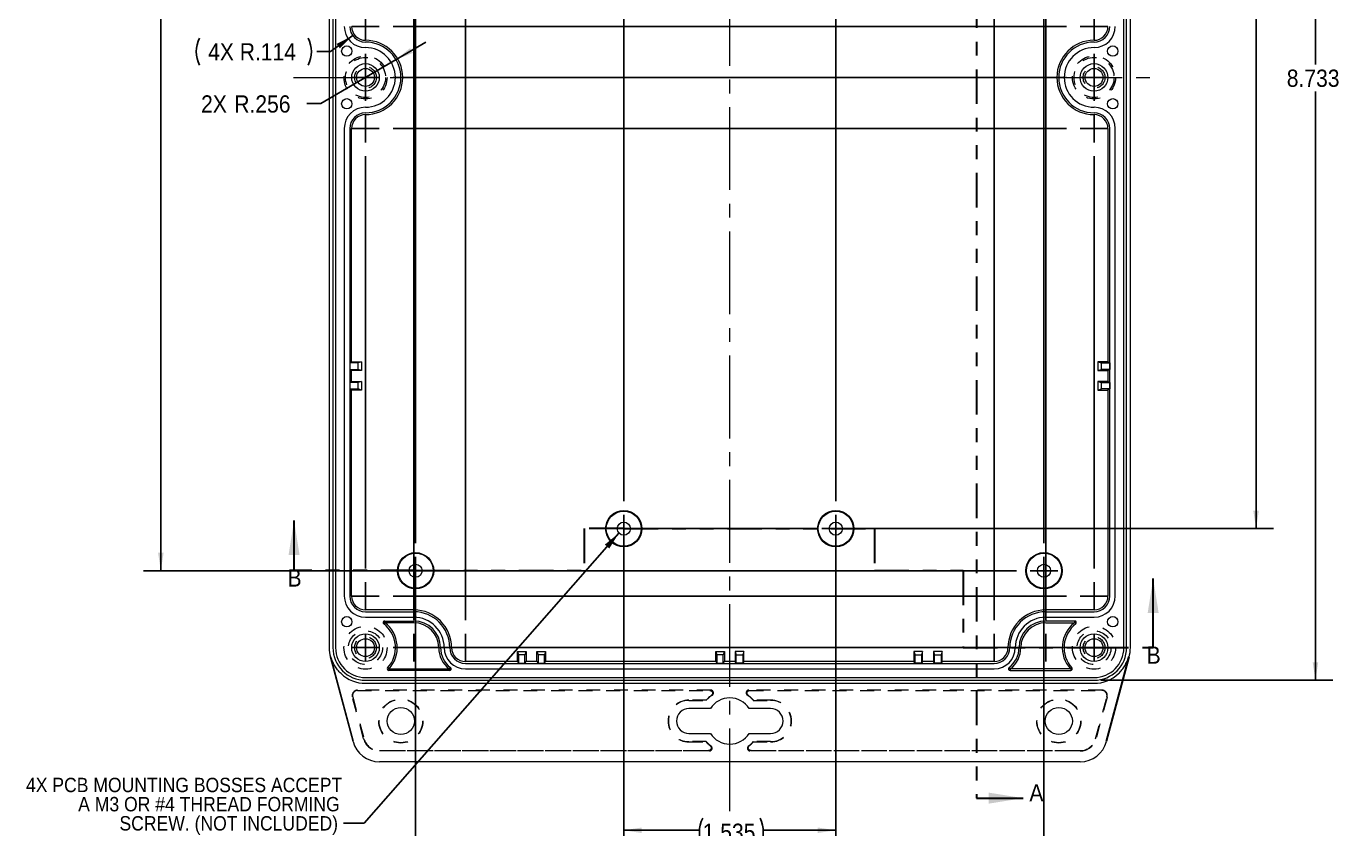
# Model space of a CAD drawing. Header units: inches. Extents: x 0.3 to 33.9, y 0.2 to 21.7.
# Drawn here: x 7.96 to 17.51, y 7.4 to 13.21 of the extents above; entities that cross this region are included whole.
import ezdxf

# ---------------------------------------------------------------- set-up
doc = ezdxf.new("R2010")
doc.units = ezdxf.units.IN
doc.header["$MEASUREMENT"] = 0
for name, pattern in [('SLD-Center', [0.75, 0.6, -0.05, 0.05, -0.05]), ('SLD-Dashed', [0.075, 0.05, -0.025]), ('SLD-Phantom', [0.5, 0.25, -0.05, 0.05, -0.05, 0.05, -0.05]), ('SLD-Solid', [0])]:
    doc.linetypes.add(name, pattern=pattern)
doc.layers.add('SLD-0', color=7, linetype='SLD-Solid')
doc.styles.add('SLDTEXTSTYLE1', font='GOTHIC.TTF', dxfattribs={"width": 0.913})
doc.styles.get("Standard").update_dxf_attribs({"font": 'GOTHIC.TTF'})
doc.dimstyles.new('SLDDIMSTYLE1', dxfattribs={"dimtxt": 0.125, "dimasz": 0.13, "dimexe": 0, "dimexo": 0.0625, "dimgap": 0.03125, "dimtad": 0, "dimtih": 1, "dimtoh": 1, "dimdec": 3, "dimrnd": 1e-09, "dimzin": 12, "dimdsep": 46, "dimtxsty": 'SLDTEXTSTYLE1', "dimsah": 1, "dimcen": 0.09, "dimadec": 0, "dimazin": 3, "dimtfac": 1, "dimtdec": 3, "dimtofl": 0, "dimtmove": 0, "dimatfit": 3, "dimfxl": 0, "dimfrac": 2, "dimtolj": 1, "dimtzin": 12, "dimarcsym": 0})
doc.dimstyles.new('SLDDIMSTYLE2', dxfattribs={"dimtxt": 0.125, "dimasz": 0.13, "dimexe": 0, "dimexo": 0.0625, "dimgap": 0.03125, "dimtad": 0, "dimtih": 1, "dimtoh": 1, "dimdec": 3, "dimrnd": 1e-09, "dimzin": 12, "dimdsep": 46, "dimtxsty": 'SLDTEXTSTYLE1', "dimsah": 1, "dimcen": 0, "dimadec": 0, "dimazin": 3, "dimtfac": 1, "dimtdec": 3, "dimtofl": 0, "dimtmove": 0, "dimatfit": 3, "dimfxl": 0, "dimfrac": 2, "dimtolj": 1, "dimtzin": 12, "dimarcsym": 0})
doc.dimstyles.new('SLDDIMSTYLE5', dxfattribs={"dimtxt": 0.125, "dimasz": 0.13, "dimexe": 0, "dimexo": 0.0625, "dimgap": 0.03125, "dimtad": 0, "dimtih": 1, "dimtoh": 1, "dimdec": 3, "dimrnd": 1e-09, "dimzin": 12, "dimdsep": 46, "dimtxsty": 'SLDTEXTSTYLE1', "dimsah": 1, "dimcen": 0, "dimadec": 0, "dimazin": 3, "dimtfac": 1, "dimtdec": 3, "dimtofl": 0, "dimtmove": 1, "dimatfit": 3, "dimfxl": 0, "dimfrac": 2, "dimtolj": 1, "dimtzin": 12, "dimarcsym": 0})
doc.dimstyles.new('SLDDIMSTYLE8', dxfattribs={"dimtxt": 0.125, "dimasz": 0.13, "dimexe": 0, "dimexo": 0.0625, "dimgap": 0.03125, "dimtad": 0, "dimtih": 1, "dimtoh": 1, "dimdec": 3, "dimrnd": 1e-09, "dimzin": 4, "dimdsep": 46, "dimtxsty": 'SLDTEXTSTYLE1', "dimsah": 1, "dimcen": 0.09, "dimadec": 0, "dimazin": 1, "dimtfac": 1, "dimtdec": 3, "dimtofl": 0, "dimtmove": 0, "dimatfit": 3, "dimfxl": 0, "dimfrac": 2, "dimtolj": 1, "dimtzin": 12, "dimarcsym": 0})
doc.dimstyles.new('SLDDIMSTYLE9', dxfattribs={"dimtxt": 0, "dimasz": 0.13, "dimexe": 0, "dimexo": 0.0625, "dimgap": 0, "dimtad": 0, "dimtih": 1, "dimtoh": 1, "dimdec": 0, "dimrnd": 1e-09, "dimzin": 0, "dimdsep": 46, "dimtxsty": 'Standard', "dimsah": 1, "dimcen": 0.09, "dimadec": 0, "dimazin": 0, "dimtfac": 0.13, "dimtdec": 0, "dimtofl": 0, "dimtmove": 0, "dimatfit": 3, "dimfxl": 0, "dimfrac": 2, "dimtolj": 1, "dimtzin": 0, "dimarcsym": 0})

# ---------------------------------------------------------------- blocks, each defined once
blk = doc.blocks.new('*D12')
at = {"layer": 'SLD-0'}
for p, q in [((15.7365, 17.2114), (17.4145, 17.2114)), ((17.2895, 17.2114), (17.2895, 12.9393)), ((17.2895, 8.4784), (17.2895, 12.7423)), ((15.7365, 8.4784), (17.4145, 8.4784))]:
    blk.add_line(p, q, dxfattribs=at)
for points in [[(17.2895, 17.2114), (17.2695, 17.0814), (17.3095, 17.0814)], [(17.2895, 8.4784), (17.3095, 8.6084), (17.2695, 8.6084)]]:
    blk.add_solid(points, dxfattribs=at)
at = {"layer": 'SLD-0', "insert": (17.0819, 12.9019), "char_height": 0.125, "attachment_point": 1, "style": 'SLDTEXTSTYLE1'}
blk.add_mtext('8.733', dxfattribs=at)
blk = doc.blocks.new('*D19')
at = {"layer": 'SLD-0'}
for p, q in [((10.3192, 13.148), (10.1591, 13.032)), ((10.1591, 13.032), (10.0591, 13.032))]:
    blk.add_line(p, q, dxfattribs=at)
for centre, start, end in [((9.4066, 13.032), 153.43495, 206.56505), ((9.7996, 13.032), 333.43495, 26.56505)]:
    blk.add_arc(centre, 0.2203, start, end, dxfattribs=at)
blk.add_solid([(10.3192, 13.148), (10.2022, 13.0879), (10.2257, 13.0555)], dxfattribs=at)
at = {"layer": 'SLD-0', "char_height": 0.125, "attachment_point": 1, "style": 'SLDTEXTSTYLE1'}
for s, insert in [('4X R', (9.2721, 13.0931)), ('.114', (9.611, 13.0931))]:
    blk.add_mtext(s, dxfattribs=dict(at, insert=insert))
blk = doc.blocks.new('*D20')
at = {"layer": 'SLD-0'}
for p, q in [((10.6324, 12.9743), (10.8481, 13.1006)), ((10.6324, 12.9743), (10.0873, 12.6551)), ((10.0873, 12.6551), (9.9873, 12.6551))]:
    blk.add_line(p, q, dxfattribs=at)
blk.add_solid([(10.6324, 12.9743), (10.7547, 13.0227), (10.7345, 13.0572)], dxfattribs=at)
at = {"layer": 'SLD-0', "char_height": 0.125, "attachment_point": 1, "style": 'SLDTEXTSTYLE1'}
for s, insert in [('2X ', (9.2211, 12.7155, 0.7249)), ('R.256', (9.4612, 12.7155, 0.7249))]:
    blk.add_mtext(s, dxfattribs=dict(at, insert=insert))
blk = doc.blocks.new('*D28')
at = {"layer": 'SLD-0'}
for p, q in [((12.2815, 9.5264), (12.2815, 7.2667)), ((13.8165, 9.5264), (13.8165, 7.2667)), ((12.2815, 7.3917), (12.8294, 7.3917)), ((13.8165, 7.3917), (13.2919, 7.3917))]:
    blk.add_line(p, q, dxfattribs=at)
for centre, start, end in [((13.0512, 7.379), 153.43495, 206.56505), ((13.07, 7.379), 333.43495, 26.56505)]:
    blk.add_arc(centre, 0.2219, start, end, dxfattribs=at)
for points in [[(12.2815, 7.3917), (12.4115, 7.3717), (12.4115, 7.4117)], [(13.8165, 7.3917), (13.6865, 7.4117), (13.6865, 7.3717)]]:
    blk.add_solid(points, dxfattribs=at)
at = {"layer": 'SLD-0', "insert": (12.8528, 7.4395, -0.6901), "char_height": 0.125, "attachment_point": 1, "style": 'SLDTEXTSTYLE1'}
blk.add_mtext('1.535', dxfattribs=at)
blk = doc.blocks.new('*D29')
at = {"layer": 'SLD-0'}
for p, q in [((13.8665, 16.1134), (16.9847, 16.1134)), ((16.8597, 16.1134), (16.8597, 13.5618)), ((16.8597, 9.5764), (16.8597, 13.3379)), ((13.8665, 9.5764), (16.9847, 9.5764))]:
    blk.add_line(p, q, dxfattribs=at)
for centre, start, end in [((16.8503, 13.4372), 153.43495, 206.56505), ((16.869, 13.4372), 333.43495, 26.56505)]:
    blk.add_arc(centre, 0.2219, start, end, dxfattribs=at)
for points in [[(16.8597, 16.1134), (16.8397, 15.9834), (16.8797, 15.9834)], [(16.8597, 9.5764), (16.8797, 9.7064), (16.8397, 9.7064)]]:
    blk.add_solid(points, dxfattribs=at)
at = {"layer": 'SLD-0', "insert": (16.6519, 13.4976, -0.6901), "char_height": 0.125, "attachment_point": 1, "style": 'SLDTEXTSTYLE1'}
blk.add_mtext('6.537', dxfattribs=at)
blk = doc.blocks.new('*D32')
at = {"layer": 'SLD-0'}
for p, q in [((10.774, 9.2217), (10.774, 7.0305)), ((15.324, 9.2217), (15.324, 7.0305)), ((10.774, 7.1555), (12.8291, 7.1555)), ((15.324, 7.1555), (13.2916, 7.1555))]:
    blk.add_line(p, q, dxfattribs=at)
for centre, start, end in [((13.051, 7.1428), 153.43495, 206.56505), ((13.0697, 7.1428), 333.43495, 26.56505)]:
    blk.add_arc(centre, 0.2219, start, end, dxfattribs=at)
for points in [[(10.774, 7.1555), (10.904, 7.1355), (10.904, 7.1755)], [(15.324, 7.1555), (15.194, 7.1755), (15.194, 7.1355)]]:
    blk.add_solid(points, dxfattribs=at)
at = {"layer": 'SLD-0', "insert": (12.8526, 7.2032, -0.6901), "char_height": 0.125, "attachment_point": 1, "style": 'SLDTEXTSTYLE1'}
blk.add_mtext('4.550', dxfattribs=at)
blk = doc.blocks.new('*D33')
at = {"layer": 'SLD-0'}
for p, q in [((10.724, 16.4182), (8.8046, 16.4182)), ((8.9296, 16.4182), (8.9296, 13.6611)), ((8.9296, 9.2717), (8.9296, 13.4372)), ((10.724, 9.2717), (8.8046, 9.2717))]:
    blk.add_line(p, q, dxfattribs=at)
for centre, start, end in [((8.9202, 13.5365), 153.43495, 206.56505), ((8.939, 13.5365), 333.43495, 26.56505)]:
    blk.add_arc(centre, 0.2219, start, end, dxfattribs=at)
for points in [[(8.9296, 16.4182), (8.9096, 16.2882), (8.9496, 16.2882)], [(8.9296, 9.2717), (8.9496, 9.4017), (8.9096, 9.4017)]]:
    blk.add_solid(points, dxfattribs=at)
at = {"layer": 'SLD-0', "insert": (8.7218, 13.5969, -0.6901), "char_height": 0.125, "attachment_point": 1, "style": 'SLDTEXTSTYLE1'}
blk.add_mtext('7.147', dxfattribs=at)
blk = doc.blocks.new('SW_NOTE_5')
at = {"layer": 'SLD-0', "color": 0, "char_height": 0.104167, "attachment_point": 3, "style": 'SLDTEXTSTYLE1'}
for s, insert in [('4X PCB MOUNTING BOSSES ACCEPT ', (-0.0098, 0.3289)), ('A M3 OR #4 THREAD FORMING ', (-0.0278, 0.19)), ('SCREW. (NOT INCLUDED)', (-0.04, 0.0511))]:
    blk.add_mtext(s, dxfattribs=dict(at, insert=insert))
blk = doc.blocks.new('SW_CENTERMARKSYMBOL_0')
at = {"layer": 'SLD-0', "color": 0}
for p, q in [((0, 0), (0, 0.1)), ((5.275, 0), (5.275, 0.1)), ((0, 0), (-0.1, 0)), ((0, 0), (0, -0.1)), ((0, 0), (0.1, 0)), ((0.2, 0), (5.075, 0)), ((5.275, 0), (5.175, 0)), ((5.275, 0), (5.275, -0.1)), ((5.275, 0), (5.375, 0)), ((1.87, -0.862), (1.87, -0.762)), ((3.405, -0.862), (3.405, -0.762)), ((1.87, -0.862), (1.77, -0.862)), ((1.87, -0.862), (1.87, -0.962)), ((1.87, -0.862), (1.97, -0.862)), ((2.07, -0.862), (3.205, -0.862)), ((3.405, -0.862), (3.305, -0.862)), ((3.405, -0.862), (3.405, -0.962)), ((3.405, -0.862), (3.505, -0.862)), ((1.87, -1.062), (1.87, -7.199)), ((3.405, -1.062), (3.405, -7.199)), ((0, -4.1305), (0, -4.0305)), ((5.275, -4.1305), (5.275, -4.0305)), ((0, -4.1305), (-0.1, -4.1305)), ((0, -4.1305), (0, -4.2305)), ((0, -4.1305), (0.1, -4.1305)), ((0.2, -4.1305), (5.075, -4.1305)), ((5.275, -4.1305), (5.175, -4.1305)), ((5.275, -4.1305), (5.275, -4.2305)), ((5.275, -4.1305), (5.375, -4.1305)), ((1.87, -7.399), (1.87, -7.299)), ((3.405, -7.399), (3.405, -7.299)), ((1.87, -7.399), (1.77, -7.399)), ((1.87, -7.399), (1.87, -7.499)), ((1.87, -7.399), (1.97, -7.399)), ((2.07, -7.399), (3.205, -7.399)), ((3.405, -7.399), (3.305, -7.399)), ((3.405, -7.399), (3.405, -7.499)), ((3.405, -7.399), (3.505, -7.399)), ((0, -8.261), (0, -8.161)), ((5.275, -8.261), (5.275, -8.161)), ((0, -8.261), (-0.1, -8.261)), ((0, -8.261), (0, -8.361)), ((0, -8.261), (0.1, -8.261)), ((0.2, -8.261), (5.075, -8.261)), ((5.275, -8.261), (5.175, -8.261)), ((5.275, -8.261), (5.275, -8.361)), ((5.275, -8.261), (5.375, -8.261))]:
    blk.add_line(p, q, dxfattribs=at)
blk = doc.blocks.new('SW_CENTERMARKSYMBOL_1')
at = {"layer": 'SLD-0', "color": 0}
for p, q in [((0, 0), (0, 0.1)), ((0.35, 0), (0.35, 0.1)), ((0.724, 0), (0.724, 0.1)), ((4.551, 0), (4.551, 0.1)), ((4.925, 0), (4.925, 0.1)), ((5.275, 0), (5.275, 0.1)), ((0, 0), (-0.1, 0)), ((0, 0), (0.1, 0)), ((0, 0), (0, -0.1)), ((0.35, 0), (0.25, 0)), ((0.35, 0), (0.45, 0)), ((0.35, 0), (0.35, -0.1)), ((0.724, 0), (0.624, 0)), ((0.724, 0), (0.824, 0)), ((0.724, 0), (0.724, -0.1)), ((0.924, 0), (4.351, 0)), ((4.551, 0), (4.451, 0)), ((4.551, 0), (4.651, 0)), ((4.551, 0), (4.551, -0.1)), ((4.925, 0), (4.825, 0)), ((4.925, 0), (5.025, 0)), ((4.925, 0), (4.925, -0.1)), ((5.275, 0), (5.175, 0)), ((5.275, 0), (5.375, 0)), ((5.275, 0), (5.275, -0.1)), ((0, -0.374), (0, -0.274)), ((0.35, -0.2), (0.35, -8.061)), ((0.724, -0.2), (0.724, -8.061)), ((4.551, -0.2), (4.551, -8.061)), ((4.925, -0.2), (4.925, -8.061)), ((5.275, -0.374), (5.275, -0.274)), ((0, -0.374), (-0.1, -0.374)), ((0, -0.374), (0.1, -0.374)), ((0, -0.374), (0, -0.474)), ((0.2, -0.374), (5.075, -0.374)), ((5.275, -0.374), (5.175, -0.374)), ((5.275, -0.374), (5.375, -0.374)), ((5.275, -0.374), (5.275, -0.474)), ((0.3625, -0.55725), (0.3625, -0.45725)), ((4.9125, -0.55725), (4.9125, -0.45725)), ((0.3625, -0.55725), (0.2625, -0.55725)), ((0.3625, -0.55725), (0.4625, -0.55725)), ((0.3625, -0.55725), (0.3625, -0.65725)), ((0.5625, -0.55725), (4.7125, -0.55725)), ((4.9125, -0.55725), (4.8125, -0.55725)), ((4.9125, -0.55725), (5.0125, -0.55725)), ((4.9125, -0.55725), (4.9125, -0.65725)), ((0, -0.574), (0, -3.5605)), ((5.275, -0.574), (5.275, -3.5605)), ((0.3625, -0.75725), (0.3625, -7.50375)), ((4.9125, -0.75725), (4.9125, -7.50375)), ((0, -3.7605), (0, -3.6605)), ((5.275, -3.7605), (5.275, -3.6605)), ((0, -3.7605), (-0.1, -3.7605)), ((0, -3.7605), (0.1, -3.7605)), ((0, -3.7605), (0, -3.8605)), ((0.2, -3.7605), (5.075, -3.7605)), ((5.275, -3.7605), (5.175, -3.7605)), ((5.275, -3.7605), (5.375, -3.7605)), ((5.275, -3.7605), (5.275, -3.8605)), ((0, -3.9605), (0, -4.3005)), ((5.275, -3.9605), (5.275, -4.3005)), ((0, -4.5005), (0, -4.4005)), ((5.275, -4.5005), (5.275, -4.4005)), ((0, -4.5005), (-0.1, -4.5005)), ((0, -4.5005), (0.1, -4.5005)), ((0, -4.5005), (0, -4.6005)), ((0.2, -4.5005), (5.075, -4.5005)), ((5.275, -4.5005), (5.175, -4.5005)), ((5.275, -4.5005), (5.375, -4.5005)), ((5.275, -4.5005), (5.275, -4.6005)), ((0, -4.7005), (0, -7.687)), ((5.275, -4.7005), (5.275, -7.687)), ((0.3625, -7.70375), (0.3625, -7.60375)), ((4.9125, -7.70375), (4.9125, -7.60375)), ((0.3625, -7.70375), (0.2625, -7.70375)), ((0.3625, -7.70375), (0.4625, -7.70375)), ((0.3625, -7.70375), (0.3625, -7.80375)), ((0.5625, -7.70375), (4.7125, -7.70375)), ((4.9125, -7.70375), (4.8125, -7.70375)), ((4.9125, -7.70375), (5.0125, -7.70375)), ((4.9125, -7.70375), (4.9125, -7.80375)), ((0, -7.887), (0, -7.787)), ((5.275, -7.887), (5.275, -7.787)), ((0, -7.887), (-0.1, -7.887)), ((0, -7.887), (0.1, -7.887)), ((0, -7.887), (0, -7.987)), ((0.2, -7.887), (5.075, -7.887)), ((5.275, -7.887), (5.175, -7.887)), ((5.275, -7.887), (5.375, -7.887)), ((5.275, -7.887), (5.275, -7.987)), ((0, -8.261), (0, -8.161)), ((0.35, -8.261), (0.35, -8.161)), ((0.724, -8.261), (0.724, -8.161)), ((4.551, -8.261), (4.551, -8.161)), ((4.925, -8.261), (4.925, -8.161)), ((5.275, -8.261), (5.275, -8.161)), ((0, -8.261), (-0.1, -8.261)), ((0, -8.261), (0.1, -8.261)), ((0, -8.261), (0, -8.361)), ((0.35, -8.261), (0.25, -8.261)), ((0.35, -8.261), (0.45, -8.261)), ((0.35, -8.261), (0.35, -8.361)), ((0.724, -8.261), (0.624, -8.261)), ((0.724, -8.261), (0.824, -8.261)), ((0.724, -8.261), (0.724, -8.361)), ((0.924, -8.261), (4.351, -8.261)), ((4.551, -8.261), (4.451, -8.261)), ((4.551, -8.261), (4.651, -8.261)), ((4.551, -8.261), (4.551, -8.361)), ((4.925, -8.261), (4.825, -8.261)), ((4.925, -8.261), (5.025, -8.261)), ((4.925, -8.261), (4.925, -8.361)), ((5.275, -8.261), (5.175, -8.261)), ((5.275, -8.261), (5.375, -8.261)), ((5.275, -8.261), (5.275, -8.361))]:
    blk.add_line(p, q, dxfattribs=at)

msp = doc.modelspace()

# ---------------------------------------------------------------- linework, layer by layer
at = {"color": 7, "linetype": 'SLD-Solid', "lineweight": 15}
for p, q in [((10.1487, 16.97541), (10.1487, 8.71441)), ((10.17549, 16.97541), (10.17549, 8.71441)), ((10.19518, 16.97541), (10.19518, 8.71441)), ((15.90281, 8.71441), (15.90281, 16.97541)), ((15.92249, 8.71441), (15.92249, 16.97541)), ((15.94928, 8.71441), (15.94928, 16.97541)), ((10.25749, 12.47491), (10.25749, 9.08841)), ((10.29749, 12.47491), (10.29749, 9.08841)), ((10.3107, 10.7845), (10.3107, 12.47491)), ((15.78728, 12.47491), (15.78728, 10.7845)), ((15.80049, 9.08841), (15.80049, 12.47491)), ((15.84049, 9.08841), (15.84049, 12.47491)), ((10.3107, 10.7845), (10.29842, 10.77665)), ((10.29842, 10.77665), (10.29842, 10.72965)), ((10.35842, 10.77665), (10.29842, 10.77665)), ((10.29842, 10.72965), (10.3107, 10.72179)), ((10.29842, 10.72965), (10.35842, 10.72965)), ((10.3107, 10.7845), (10.38297, 10.7845)), ((10.3107, 10.64302), (10.3107, 10.72179)), ((10.38297, 10.72179), (10.3107, 10.72179)), ((10.38297, 10.7845), (10.35842, 10.77665)), ((10.35842, 10.72965), (10.35842, 10.77665)), ((10.38297, 10.72179), (10.35842, 10.72965)), ((10.38297, 10.7845), (10.38297, 10.72179)), ((15.71501, 10.7845), (15.71501, 10.72179)), ((15.71501, 10.7845), (15.73956, 10.77665)), ((15.78728, 10.7845), (15.71501, 10.7845)), ((15.71501, 10.72179), (15.73956, 10.72965)), ((15.71501, 10.72179), (15.78728, 10.72179)), ((15.73956, 10.72965), (15.73956, 10.77665)), ((15.73956, 10.77665), (15.79956, 10.77665)), ((15.79956, 10.72965), (15.73956, 10.72965)), ((15.78728, 10.7845), (15.79956, 10.77665)), ((15.79956, 10.72965), (15.78728, 10.72179)), ((15.78728, 10.72179), (15.78728, 10.64302)), ((15.79956, 10.77665), (15.79956, 10.72965)), ((10.3107, 10.64302), (10.29842, 10.63516)), ((10.29842, 10.63516), (10.29842, 10.58816)), ((10.35842, 10.63516), (10.29842, 10.63516)), ((10.3107, 10.64302), (10.38297, 10.64302)), ((10.38297, 10.64302), (10.35842, 10.63516)), ((10.35842, 10.58816), (10.35842, 10.63516)), ((10.38297, 10.64302), (10.38297, 10.58031)), ((15.71501, 10.64302), (15.71501, 10.58031)), ((15.71501, 10.64302), (15.73956, 10.63516)), ((15.78728, 10.64302), (15.71501, 10.64302)), ((15.73956, 10.58816), (15.73956, 10.63516)), ((15.73956, 10.63516), (15.79956, 10.63516)), ((15.78728, 10.64302), (15.79956, 10.63516)), ((15.79956, 10.63516), (15.79956, 10.58816)), ((10.29842, 10.58816), (10.3107, 10.58031)), ((10.29842, 10.58816), (10.35842, 10.58816)), ((10.3107, 9.08841), (10.3107, 10.58031)), ((10.38297, 10.58031), (10.3107, 10.58031)), ((10.38297, 10.58031), (10.35842, 10.58816)), ((15.71501, 10.58031), (15.73956, 10.58816)), ((15.71501, 10.58031), (15.78728, 10.58031)), ((15.79956, 10.58816), (15.73956, 10.58816)), ((15.79956, 10.58816), (15.78728, 10.58031)), ((15.78728, 10.58031), (15.78728, 9.08841)), ((10.76149, 8.98761), (10.41149, 8.98761)), ((15.68649, 8.98761), (15.33649, 8.98761)), ((10.41149, 8.97441), (10.76149, 8.97441)), ((10.41149, 8.93441), (10.76149, 8.93441)), ((10.55122, 8.89559), (10.54401, 8.88624)), ((10.55122, 8.89559), (10.55122, 8.90741)), ((10.55122, 8.90741), (10.76149, 8.90741)), ((10.76149, 8.89471), (10.55378, 8.89471)), ((15.33649, 8.97441), (15.68649, 8.97441)), ((15.33649, 8.93441), (15.68649, 8.93441)), ((15.54676, 8.90741), (15.33649, 8.90741)), ((15.33649, 8.89471), (15.5442, 8.89471)), ((15.54676, 8.89559), (15.54676, 8.90741)), ((15.54676, 8.89559), (15.55397, 8.88624)), ((10.32181, 8.03376), (10.15765, 8.64639)), ((10.32547, 8.03474), (10.16131, 8.64737)), ((11.51139, 8.61361), (11.13549, 8.61361)), ((11.13549, 8.60041), (14.96249, 8.60041)), ((11.51139, 8.68589), (11.51925, 8.66134)), ((11.51139, 8.68589), (11.5741, 8.68589)), ((11.51139, 8.61361), (11.51139, 8.68589)), ((11.51139, 8.61361), (11.51925, 8.60134)), ((11.56625, 8.66134), (11.51925, 8.66134)), ((11.51925, 8.66134), (11.51925, 8.60134)), ((11.51925, 8.60134), (11.56625, 8.60134)), ((11.5741, 8.68589), (11.56625, 8.66134)), ((11.56625, 8.60134), (11.56625, 8.66134)), ((11.56625, 8.60134), (11.5741, 8.61361)), ((11.5741, 8.68589), (11.5741, 8.61361)), ((11.65288, 8.61361), (11.5741, 8.61361)), ((11.65288, 8.68589), (11.66074, 8.66134)), ((11.65288, 8.68589), (11.71559, 8.68589)), ((11.65288, 8.61361), (11.65288, 8.68589)), ((11.65288, 8.61361), (11.66074, 8.60134)), ((11.66074, 8.66134), (11.66074, 8.60134)), ((11.70774, 8.66134), (11.66074, 8.66134)), ((11.66074, 8.60134), (11.70774, 8.60134)), ((11.71559, 8.68589), (11.70774, 8.66134)), ((11.70774, 8.60134), (11.70774, 8.66134)), ((11.70774, 8.60134), (11.71559, 8.61361)), ((11.71559, 8.68589), (11.71559, 8.61361)), ((12.94689, 8.61361), (11.71559, 8.61361)), ((12.94689, 8.68589), (12.95475, 8.66134)), ((12.94689, 8.61361), (12.94689, 8.68589)), ((12.94689, 8.68589), (13.0096, 8.68589)), ((12.94689, 8.61361), (12.95475, 8.60134)), ((12.95475, 8.66134), (12.95475, 8.60134)), ((13.00175, 8.66134), (12.95475, 8.66134)), ((12.95475, 8.60134), (13.00175, 8.60134)), ((13.0096, 8.68589), (13.00175, 8.66134)), ((13.00175, 8.60134), (13.00175, 8.66134)), ((13.00175, 8.60134), (13.0096, 8.61361)), ((13.0096, 8.68589), (13.0096, 8.61361)), ((13.08838, 8.61361), (13.0096, 8.61361)), ((13.08838, 8.68589), (13.08838, 8.61361)), ((13.08838, 8.68589), (13.09624, 8.66134)), ((13.15109, 8.68589), (13.08838, 8.68589)), ((13.09624, 8.60134), (13.08838, 8.61361)), ((13.09624, 8.66134), (13.14324, 8.66134)), ((13.09624, 8.60134), (13.09624, 8.66134)), ((13.14324, 8.60134), (13.09624, 8.60134)), ((13.15109, 8.68589), (13.14324, 8.66134)), ((13.14324, 8.66134), (13.14324, 8.60134)), ((13.15109, 8.61361), (13.14324, 8.60134)), ((13.15109, 8.61361), (13.15109, 8.68589)), ((14.38239, 8.61361), (13.15109, 8.61361)), ((14.38239, 8.68589), (14.38239, 8.61361)), ((14.38239, 8.68589), (14.39025, 8.66134)), ((14.4451, 8.68589), (14.38239, 8.68589)), ((14.39025, 8.60134), (14.38239, 8.61361)), ((14.39025, 8.60134), (14.39025, 8.66134)), ((14.39025, 8.66134), (14.43725, 8.66134)), ((14.43725, 8.60134), (14.39025, 8.60134)), ((14.4451, 8.68589), (14.43725, 8.66134)), ((14.43725, 8.66134), (14.43725, 8.60134)), ((14.4451, 8.61361), (14.43725, 8.60134)), ((14.4451, 8.61361), (14.4451, 8.68589)), ((14.52388, 8.61361), (14.4451, 8.61361)), ((14.52388, 8.68589), (14.52388, 8.61361)), ((14.52388, 8.68589), (14.53174, 8.66134)), ((14.58659, 8.68589), (14.52388, 8.68589)), ((14.53174, 8.60134), (14.52388, 8.61361)), ((14.53174, 8.60134), (14.53174, 8.66134)), ((14.53174, 8.66134), (14.57874, 8.66134)), ((14.57874, 8.60134), (14.53174, 8.60134)), ((14.58659, 8.68589), (14.57874, 8.66134)), ((14.57874, 8.66134), (14.57874, 8.60134)), ((14.58659, 8.61361), (14.57874, 8.60134)), ((14.58659, 8.61361), (14.58659, 8.68589)), ((14.96249, 8.61361), (14.58659, 8.61361)), ((15.93667, 8.64737), (15.77251, 8.03474)), ((15.94033, 8.64639), (15.77618, 8.03376)), ((10.58055, 8.56022), (10.57182, 8.56818)), ((10.58253, 8.5611), (10.58055, 8.56022)), ((10.58055, 8.56022), (10.58055, 8.54841)), ((11.01972, 8.54841), (10.58055, 8.54841)), ((10.58253, 8.5611), (11.01711, 8.5611)), ((11.01972, 8.56022), (11.02682, 8.56966)), ((11.01972, 8.56022), (11.01972, 8.54841)), ((11.13549, 8.56041), (14.96249, 8.56041)), ((15.07826, 8.56022), (15.07117, 8.56966)), ((15.07826, 8.56022), (15.07826, 8.54841)), ((15.07826, 8.54841), (15.51743, 8.54841)), ((15.51545, 8.5611), (15.08087, 8.5611)), ((15.51545, 8.5611), (15.51743, 8.56022)), ((15.51743, 8.56022), (15.52616, 8.56818)), ((15.51743, 8.56022), (15.51743, 8.54841)), ((10.41149, 8.49809), (15.68649, 8.49809)), ((10.41149, 8.47841), (15.68649, 8.47841)), ((10.41149, 8.45608), (15.68649, 8.45608)), ((12.90829, 8.27368), (12.75372, 8.27368)), ((13.34427, 8.27368), (13.18969, 8.27368)), ((12.75372, 8.09258), (12.90829, 8.09258)), ((13.18969, 8.09258), (13.34427, 8.09258)), ((15.58603, 7.88785), (10.51195, 7.88785))]:
    msp.add_line(p, q, dxfattribs=at)
at = {"color": 7, "linetype": 'SLD-Phantom', "lineweight": 30}
for p, q in [((14.83499, 16.65323), (14.83499, 7.62439)), ((12.28149, 9.57641), (11.994, 9.57641)), ((11.994, 9.57641), (11.994, 9.27341)), ((12.28149, 9.57641), (14.09658, 9.57641)), ((14.09658, 9.57641), (14.09658, 9.27341)), ((10.77249, 9.27341), (9.89424, 9.27341)), ((10.77249, 9.27341), (11.994, 9.27341)), ((14.09658, 9.27341), (14.73844, 9.27341)), ((14.73844, 9.27341), (14.73844, 8.71441)), ((14.73844, 8.71441), (15.68649, 8.71441)), ((15.68649, 8.71441), (16.11453, 8.71441))]:
    msp.add_line(p, q, dxfattribs=at)
at = {"color": 7, "linetype": 'SLD-Solid', "lineweight": 30}
for p, q in [((9.89424, 9.27341), (9.89424, 9.63487)), ((16.11453, 8.71441), (16.11453, 9.21441)), ((14.83499, 7.62439), (15.17348, 7.62439))]:
    msp.add_line(p, q, dxfattribs=at)
at = {"color": 7, "linetype": 'SLD-Dashed', "lineweight": 0}
for p, q in [((12.91108, 8.40659), (10.35473, 8.40659)), ((15.74325, 8.40659), (13.1869, 8.40659)), ((10.39786, 8.05414), (10.3167, 8.35703)), ((10.31869, 8.35757), (10.39986, 8.05467)), ((10.35473, 8.40453), (12.90452, 8.40453)), ((12.87817, 8.3348), (12.75372, 8.3348)), ((12.75372, 8.33274), (12.87909, 8.33274)), ((12.87817, 8.3348), (12.87909, 8.33274)), ((13.19347, 8.40453), (15.74325, 8.40453)), ((13.21982, 8.3348), (13.21889, 8.33274)), ((13.21889, 8.33274), (13.34427, 8.33274)), ((13.34427, 8.3348), (13.21982, 8.3348)), ((15.69813, 8.05467), (15.77929, 8.35757)), ((15.78128, 8.35703), (15.70012, 8.05414)), ((12.87909, 8.03352), (12.75372, 8.03352)), ((12.75372, 8.03146), (12.87817, 8.03146)), ((12.87817, 8.03146), (12.87909, 8.03352)), ((13.21982, 8.03146), (13.21889, 8.03352)), ((13.34427, 8.03352), (13.21889, 8.03352)), ((13.21982, 8.03146), (13.34427, 8.03146)), ((10.51195, 7.96866), (12.8953, 7.96866)), ((12.90136, 7.96659), (10.51195, 7.96659)), ((15.58603, 7.96659), (13.19662, 7.96659)), ((13.20268, 7.96866), (15.58603, 7.96866))]:
    msp.add_line(p, q, dxfattribs=at)
at = {"color": 7, "linetype": 'SLD-Solid', "lineweight": 15}
for centre, radius in [((10.27599, 13.03591), 0.0375), ((15.82199, 13.03591), 0.0375), ((10.41149, 12.84491), 0.1), ((10.41149, 12.84491), 0.06496), ((15.68649, 12.84491), 0.1), ((15.68649, 12.84491), 0.06496), ((10.27599, 12.65391), 0.0375), ((15.82199, 12.65391), 0.0375), ((12.28149, 9.57641), 0.13135), ((12.28149, 9.57641), 0.1265), ((13.81649, 9.57641), 0.13135), ((13.81649, 9.57641), 0.1265), ((12.28149, 9.57641), 0.0475), ((13.81649, 9.57641), 0.0475), ((10.77399, 9.27166), 0.13135), ((10.77399, 9.27166), 0.1265), ((15.32399, 9.27166), 0.13135), ((15.32399, 9.27166), 0.1265), ((10.77399, 9.27166), 0.0475), ((15.32399, 9.27166), 0.0475), ((10.27599, 8.90206), 0.0375), ((15.82199, 8.90206), 0.0375), ((10.41149, 8.71441), 0.1), ((15.68649, 8.71441), 0.1), ((10.41149, 8.71441), 0.06496), ((15.68649, 8.71441), 0.06496), ((10.6671, 8.18313), 0.09843), ((15.43088, 8.18313), 0.09843)]:
    msp.add_circle(centre, radius, dxfattribs=at)
at = {"color": 7, "linetype": 'SLD-Dashed', "lineweight": 0}
for centre, radius in [((10.41149, 12.84491), 0.156), ((15.68649, 12.84491), 0.156), ((10.41149, 12.84491), 0.14501), ((10.41149, 12.84491), 0.07874), ((15.68649, 12.84491), 0.14501), ((15.68649, 12.84491), 0.07874), ((10.41149, 8.71441), 0.156), ((10.41149, 8.71441), 0.12302), ((10.41149, 8.71441), 0.07874), ((15.68649, 8.71441), 0.156), ((15.68649, 8.71441), 0.12302), ((15.68649, 8.71441), 0.07874), ((10.6671, 8.18313), 0.15954), ((10.6671, 8.18313), 0.15748), ((15.43088, 8.18313), 0.15954), ((15.43088, 8.18313), 0.15748)]:
    msp.add_circle(centre, radius, dxfattribs=at)
at = {"color": 7, "linetype": 'SLD-Solid', "lineweight": 15}
for centre, radius, start, end in [((10.41149, 13.21491), 0.154, 180, 270), ((10.41149, 13.21491), 0.114, 180, 270), ((10.41149, 13.21491), 0.10079, 180, 270), ((15.68649, 13.21491), 0.114, 270, 0), ((15.68649, 13.21491), 0.10079, 270, 0), ((15.68649, 13.21491), 0.154, 270, 0), ((10.41149, 12.84491), 0.26921, 270, 90), ((10.41149, 12.84491), 0.256, 270, 90), ((15.68649, 12.84491), 0.26921, 90, 270), ((15.68649, 12.84491), 0.256, 90, 270), ((10.41149, 12.84491), 0.216, 270, 90), ((15.68649, 12.84491), 0.216, 90, 270), ((10.41149, 12.47491), 0.154, 90, 180), ((15.68649, 12.47491), 0.154, 0, 90), ((10.41149, 12.47491), 0.114, 90, 180), ((10.41149, 12.47491), 0.10079, 90, 180), ((15.68649, 12.47491), 0.114, 0, 90), ((15.68649, 12.47491), 0.10079, 0, 90), ((10.41149, 9.08841), 0.154, 180, 270), ((10.41149, 9.08841), 0.114, 180, 270), ((10.41149, 9.08841), 0.10079, 180, 270), ((15.68649, 9.08841), 0.114, 270, 0), ((15.68649, 9.08841), 0.10079, 270, 0), ((15.68649, 9.08841), 0.154, 270, 0), ((10.76149, 8.71441), 0.27321, 0, 90), ((15.33649, 8.71441), 0.27321, 90, 180), ((10.55122, 8.89559), 0.01181, 90, 232.360771), ((10.41149, 8.71441), 0.217, 317.633508, 52.360771), ((10.41149, 8.71441), 0.22969, 318.12947, 51.720521), ((10.76149, 8.71441), 0.26, 0, 90), ((10.76149, 8.71441), 0.22, 0, 90), ((10.76149, 8.71441), 0.193, 0, 90), ((10.76149, 8.71441), 0.18031, 0, 90), ((15.33649, 8.71441), 0.26, 90, 180), ((15.33649, 8.71441), 0.22, 90, 180), ((15.33649, 8.71441), 0.193, 90, 180), ((15.33649, 8.71441), 0.18031, 90, 180), ((15.68649, 8.71441), 0.22969, 128.279479, 221.87053), ((15.68649, 8.71441), 0.217, 127.639229, 222.366492), ((15.54676, 8.89559), 0.01181, 307.639229, 90), ((10.41149, 8.71441), 0.26279, 180, 195), ((10.41149, 8.71441), 0.236, 180, 270), ((10.41149, 8.71441), 0.21631, 180, 270), ((11.13549, 8.71441), 0.19369, 180, 232.326206), ((11.13549, 8.71441), 0.181, 180, 233.100475), ((11.13549, 8.71441), 0.154, 180, 270), ((11.13549, 8.71441), 0.114, 180, 270), ((11.13549, 8.71441), 0.10079, 180, 270), ((14.96249, 8.71441), 0.114, 270, 0), ((14.96249, 8.71441), 0.10079, 270, 0), ((14.96249, 8.71441), 0.154, 270, 0), ((14.96249, 8.71441), 0.181, 306.899525, 0), ((14.96249, 8.71441), 0.19369, 307.673794, 0), ((15.68649, 8.71441), 0.21631, 270, 0), ((15.68649, 8.71441), 0.236, 270, 0), ((15.68649, 8.71441), 0.26279, 345, 0), ((10.41149, 8.71441), 0.25833, 226.763003, 270), ((10.58055, 8.56022), 0.01181, 137.633508, 270), ((11.01972, 8.56022), 0.01181, 270, 53.100475), ((15.07826, 8.56022), 0.01181, 126.899525, 270), ((15.51743, 8.56022), 0.01181, 270, 42.366492), ((15.68649, 8.71441), 0.25833, 270, 313.236997), ((13.04899, 8.18313), 0.16732, 32.763762, 147.236238), ((12.75372, 8.18313), 0.09055, 90, 270), ((13.34427, 8.18313), 0.09055, 270, 90), ((10.51195, 8.0847), 0.19685, 195, 270), ((13.04899, 8.18313), 0.16732, 212.763762, 327.236238), ((15.58603, 8.0847), 0.19685, 270, 345)]:
    msp.add_arc(centre, radius, start, end, dxfattribs=at)
at = {"color": 7, "linetype": 'SLD-Dashed', "lineweight": 0}
for centre, radius, start, end in [((10.35473, 8.36722), 0.03937, 90, 195), ((15.74325, 8.36722), 0.03937, 345, 90), ((10.35473, 8.36722), 0.03731, 90, 195), ((12.75372, 8.18313), 0.15167, 90, 270), ((12.75372, 8.18313), 0.14961, 90, 270), ((13.04899, 8.18313), 0.22844, 125.610697, 138.399698), ((13.04899, 8.18313), 0.22638, 124.087536, 138.633775), ((13.04899, 8.18313), 0.22638, 41.366225, 55.912464), ((13.04899, 8.18313), 0.22844, 41.600302, 54.389303), ((13.34427, 8.18313), 0.15167, 270, 90), ((13.34427, 8.18313), 0.14961, 270, 90), ((15.74325, 8.36722), 0.03731, 345, 90), ((10.51195, 8.0847), 0.11811, 195, 270), ((10.51195, 8.0847), 0.11605, 195, 270), ((13.04899, 8.18313), 0.22844, 221.600302, 231.726755), ((13.04899, 8.18313), 0.22638, 221.366225, 233.132197), ((13.04899, 8.18313), 0.22638, 306.867803, 318.633775), ((13.04899, 8.18313), 0.22844, 308.273245, 318.399698), ((15.58603, 8.0847), 0.11605, 270, 345), ((15.58603, 8.0847), 0.11811, 270, 345)]:
    msp.add_arc(centre, radius, start, end, dxfattribs=at)
at = {"color": 7, "linetype": 'SLD-Solid', "lineweight": 15}
for points in [[(10.55378, 8.89471), (10.55294, 8.89501), (10.55208, 8.8953), (10.55122, 8.89559)], [(15.5442, 8.89471), (15.54504, 8.89501), (15.5459, 8.8953), (15.54676, 8.89559)], [(11.01711, 8.5611), (11.01797, 8.5608), (11.01884, 8.56051), (11.01972, 8.56022)], [(15.08087, 8.5611), (15.08001, 8.5608), (15.07914, 8.56051), (15.07826, 8.56022)]]:
    msp.add_open_spline(points, degree=3, dxfattribs=at)
for points in [[(10.23453, 8.52621), (10.22535, 8.53484), (10.21701, 8.5439), (10.20173, 8.56295), (10.19479, 8.57297), (10.18265, 8.59333), (10.17737, 8.60374), (10.17053, 8.61978), (10.16843, 8.6252), (10.1646, 8.63618), (10.16285, 8.64179), (10.16131, 8.64737)], [(15.86345, 8.52621), (15.87263, 8.53484), (15.88098, 8.5439), (15.89625, 8.56295), (15.90319, 8.57297), (15.91533, 8.59333), (15.92061, 8.60374), (15.92745, 8.61978), (15.92955, 8.6252), (15.93338, 8.63618), (15.93513, 8.64179), (15.93667, 8.64737)]]:
    msp.add_open_spline(points, degree=3, knots=[0, 0, 0, 0, 0.25, 0.25, 0.5, 0.5, 0.75, 0.75, 0.875, 0.875, 1, 1, 1, 1], dxfattribs=at)
at = {"color": 7, "linetype": 'SLD-Dashed', "lineweight": 0}
for points in [[(12.92212, 8.37061), (12.92561, 8.37298), (12.92825, 8.3764), (12.93105, 8.3843), (12.93114, 8.38868), (12.9287, 8.39666), (12.92616, 8.40025), (12.91947, 8.40521), (12.9153, 8.40659), (12.91108, 8.40659)], [(13.1869, 8.40659), (13.18268, 8.40659), (13.17857, 8.40524), (13.17182, 8.40026), (13.1693, 8.39669), (13.16684, 8.38871), (13.16694, 8.38431), (13.1697, 8.37646), (13.17237, 8.37298), (13.17587, 8.37061)], [(12.90452, 8.40453), (12.90869, 8.40453), (12.91276, 8.4032), (12.91946, 8.39833), (12.922, 8.39482), (12.92453, 8.38696), (12.92451, 8.3826), (12.92193, 8.37478), (12.91937, 8.37128), (12.91598, 8.36885)], [(13.18201, 8.36885), (13.17861, 8.37128), (13.17608, 8.37473), (13.17347, 8.3826), (13.17345, 8.38693), (13.17596, 8.39479), (13.17852, 8.39832), (13.18517, 8.40317), (13.18929, 8.40453), (13.19347, 8.40453)], [(12.90749, 8.00379), (12.91071, 8.00125), (12.91305, 7.99777), (12.91534, 7.98997), (12.91524, 7.98572), (12.91259, 7.97807), (12.91002, 7.97465), (12.90344, 7.96996), (12.8994, 7.96866), (12.8953, 7.96866)], [(12.90136, 7.96659), (12.9055, 7.96659), (12.90953, 7.9679), (12.9162, 7.97269), (12.91875, 7.97616), (12.92134, 7.98391), (12.92138, 7.98823), (12.91895, 7.99602), (12.91648, 7.99954), (12.91317, 8.00202)], [(13.18481, 8.00202), (13.1815, 7.99954), (13.17906, 7.99607), (13.1766, 7.98824), (13.17664, 7.98394), (13.17922, 7.97619), (13.18178, 7.9727), (13.1884, 7.96793), (13.19248, 7.96659), (13.19662, 7.96659)], [(13.20268, 7.96866), (13.19858, 7.96866), (13.19459, 7.96994), (13.18796, 7.97464), (13.18541, 7.97805), (13.18275, 7.98569), (13.18265, 7.98997), (13.18491, 7.99772), (13.18727, 8.00125), (13.19049, 8.00379)]]:
    msp.add_open_spline(points, degree=3, knots=[0, 0, 0, 0, 0.25, 0.25, 0.5, 0.5, 0.75, 0.75, 1, 1, 1, 1], dxfattribs=at)
at = {"color": 7, "linetype": 'SLD-Solid', "lineweight": 30}
for points in [[(9.89424, 9.63487), (9.85424, 9.38487), (9.93424, 9.38487)], [(16.11453, 9.21441), (16.07453, 8.96441), (16.15453, 8.96441)], [(15.17348, 7.62439), (14.92348, 7.66439), (14.92348, 7.58439)]]:
    msp.add_solid(points, dxfattribs=at)
at = {"layer": 'SLD-0', "linetype": 'SLD-Center', "lineweight": 0}
for p, q in [((13.04899, 7.52969), (13.04899, 18.10511)), ((9.89054, 12.84491), (16.16274, 12.84491))]:
    msp.add_line(p, q, dxfattribs=at)

# ---------------------------------------------------------------- block references
at = {"layer": 'SLD-0'}
for name, p in [('SW_CENTERMARKSYMBOL_0', (10.41149, 16.97541)), ('SW_CENTERMARKSYMBOL_1', (10.41149, 16.97541)), ('SW_NOTE_5', (10.25259, 7.44298))]:
    msp.add_blockref(name, p, dxfattribs=at)

# ---------------------------------------------------------------- texts
at = {"color": 7, "linetype": 'Continuous', "char_height": 0.125, "attachment_point": 1, "style": 'SLDTEXTSTYLE1'}
for s, insert in [('B', (9.84695, 9.28212)), ('B', (16.06724, 8.72312)), ('A', (15.21814, 7.72554))]:
    msp.add_mtext(s, dxfattribs=dict(at, insert=insert))

# ---------------------------------------------------------------- dimensions: what is measured, and where the dimension line sits
at = {"layer": 'SLD-0'}
dim = msp.add_linear_dim(base=(17.28949, 8.47841), p1=(15.68649, 17.21141), p2=(15.68649, 8.47841), angle=90, dimstyle='SLDDIMSTYLE1', dxfattribs=at)
dim.commit()
dim.dimension.update_dxf_attribs({"geometry": '*D12', "text_midpoint": (17.28949, 12.84079), "dimtype": 160})
for base, p1, p2, angle, dimstyle, picture, middle in [((8.9295762487, 16.4181552818), (10.7739910085, 9.2716552818), (10.7739910085, 16.4181552818), 90, 'SLDDIMSTYLE1', '*D33', (8.9295762487, 13.5491597169)), ((16.85967, 9.57641), (13.81649, 16.11341), (13.81649, 9.57641), 90, 'SLDDIMSTYLE1', '*D29', (16.85967, 13.44985)), ((15.32399, 7.15548), (10.77399, 9.27166), (15.32399, 9.27166), 0, 'SLDDIMSTYLE8', '*D32', (13.06037, 7.15548))]:
    dim = msp.add_linear_dim(base=base, p1=p1, p2=p2, angle=angle, text='(<>)', dimstyle=dimstyle, dxfattribs=at)
    dim.commit()
    dim.dimension.update_dxf_attribs({"geometry": picture, "text_midpoint": middle, "dimtype": 160})
for center, mpoint, text, dimstyle, picture, middle in [((10.41149, 13.21491), (10.31918, 13.14801), '(4X <>)', 'SLDDIMSTYLE2', '*D19', (9.60309, 13.032)), ((10.41149, 12.84491), (10.63241, 12.97426), '2X <>', 'SLDDIMSTYLE5', '*D20', (9.60419, 12.65505))]:
    dim = msp.add_radius_dim(center=center, mpoint=mpoint, text=text, dimstyle=dimstyle, dxfattribs=at)
    dim.commit()
    dim.dimension.update_dxf_attribs({"geometry": picture, "text_midpoint": middle, "dimtype": 164})
dim = msp.add_linear_dim(base=(12.28149, 7.3917), p1=(13.81649, 9.57641), p2=(12.28149, 9.57641), text='(<>)', dimstyle='SLDDIMSTYLE1', dxfattribs=at)
dim.commit()
dim.dimension.update_dxf_attribs({"geometry": '*D28', "text_midpoint": (13.06062, 7.3917), "dimtype": 160})

# ---------------------------------------------------------------- leaders
msp.add_leader([(12.24632, 9.54448), (10.40259, 7.44298), (10.25259, 7.44298)], dimstyle='SLDDIMSTYLE9', dxfattribs=at)

doc.saveas('drawing.dxf')
